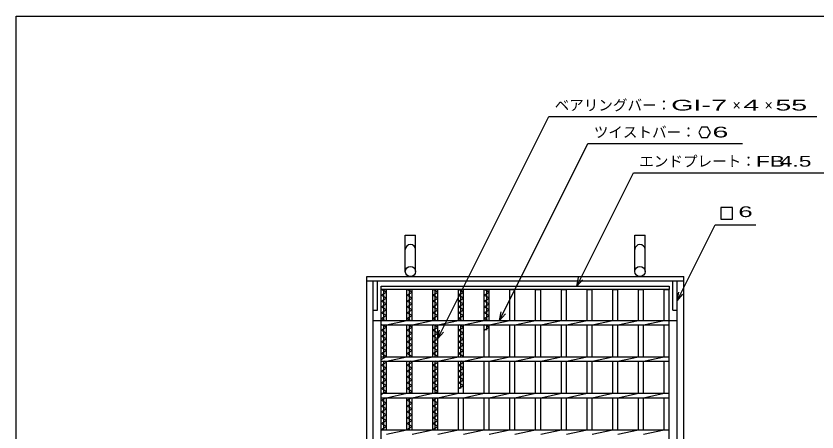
# Model space of a CAD drawing. Units: millimetres, scale not verified. Extents: x -1456 to 1389, y -1026 to 839.
# Drawn here: x -1379 to -280, y 268 to 839 of the extents above; entities that cross this region are included whole.
import ezdxf
from ezdxf.enums import TextEntityAlignment as Align

# ---------------------------------------------------------------- set-up
doc = ezdxf.new("R2010")
doc.units = ezdxf.units.MM
doc.header["$LTSCALE"] = 8
for name, color, linetype, lineweight in [('0_2', 150, 'Continuous', 25), ('16', 3, 'Continuous', 25), ('19', 6, 'Continuous', 25), ('22', 4, 'Continuous', 25)]:
    doc.layers.add(name, color=color, linetype=linetype, lineweight=lineweight)
doc.styles.add('ベクトル', font='')
doc.styles.get('ベクトル').set_extended_font_data('ベクトル')

msp = doc.modelspace()

# ---------------------------------------------------------------- linework, layer by layer
at = {"layer": '0_2'}
for p, q in [((-1379.2, -921.2), (-1379.2, 838.8)), ((-1379.2, 838.8), (1388.8, 838.8))]:
    msp.add_line(p, q, dxfattribs=at)
at = {"layer": '16'}
for p, q in [((-878, 468.5), (-483, 468.5)), ((-878, 464), (-878, 468.5)), ((-483, 464), (-878, 464)), ((-878, -227), (-878, 464)), ((-878, 464), (-871, 464)), ((-871, 460), (-878, 464)), ((-874.5, 421.5), (-874.5, 464)), ((-871, 421.5), (-871, 464)), ((-842.7, 421.5), (-842.7, 464)), ((-842.7, 464), (-835.7, 464)), ((-835.7, 460), (-842.7, 464)), ((-839.2, 421.5), (-839.2, 464)), ((-835.7, 421.5), (-835.7, 464)), ((-807.4, 421.5), (-807.4, 464)), ((-807.4, 464), (-800.4, 464)), ((-800.4, 460), (-807.4, 464)), ((-803.9, 421.5), (-803.9, 464)), ((-800.4, 421.5), (-800.4, 464)), ((-772.1, 421.5), (-772.1, 464)), ((-772.1, 464), (-765.1, 464)), ((-765.1, 460), (-772.1, 464)), ((-768.6, 421.5), (-768.6, 464)), ((-765.1, 421.5), (-765.1, 464)), ((-736.8, 421.5), (-736.8, 464)), ((-736.8, 464), (-729.8, 464)), ((-729.8, 460), (-736.8, 464)), ((-733.3, 421.5), (-733.3, 464)), ((-729.8, 421.5), (-729.8, 464)), ((-701.5, 421.5), (-701.5, 464)), ((-701.5, 464), (-694.5, 464)), ((-694.5, 421.5), (-694.5, 464)), ((-666.2, 421.5), (-666.2, 464)), ((-666.2, 464), (-659.2, 464)), ((-659.2, 421.5), (-659.2, 464)), ((-630.9, 421.5), (-630.9, 464)), ((-630.9, 464), (-623.9, 464)), ((-623.9, 421.5), (-623.9, 464)), ((-595.6, 421.5), (-595.6, 464)), ((-595.6, 464), (-588.6, 464)), ((-588.6, 421.5), (-588.6, 464)), ((-560.3, 421.5), (-560.3, 464)), ((-560.3, 464), (-553.3, 464)), ((-553.3, 421.5), (-553.3, 464)), ((-525, 421.5), (-525, 464)), ((-525, 464), (-518, 464)), ((-518, 421.5), (-518, 464)), ((-490, 421.5), (-490, 464)), ((-490, 464), (-483, 464)), ((-483, 468.5), (-483, 464)), ((-483, -227), (-483, 464)), ((-878, 456), (-871, 460)), ((-871, 452), (-878, 456)), ((-878, 448), (-871, 452)), ((-842.7, 456), (-835.7, 460)), ((-835.7, 452), (-842.7, 456)), ((-842.7, 448), (-835.7, 452)), ((-807.4, 456), (-800.4, 460)), ((-800.4, 452), (-807.4, 456)), ((-807.4, 448), (-800.4, 452)), ((-772.1, 456), (-765.1, 460)), ((-765.1, 452), (-772.1, 456)), ((-772.1, 448), (-765.1, 452)), ((-736.8, 456), (-729.8, 460)), ((-729.8, 452), (-736.8, 456)), ((-736.8, 448), (-729.8, 452)), ((-871, 444), (-878, 448)), ((-878, 440), (-871, 444)), ((-871, 436), (-878, 440)), ((-835.7, 444), (-842.7, 448)), ((-842.7, 440), (-835.7, 444)), ((-835.7, 436), (-842.7, 440)), ((-800.4, 444), (-807.4, 448)), ((-807.4, 440), (-800.4, 444)), ((-800.4, 436), (-807.4, 440)), ((-765.1, 444), (-772.1, 448)), ((-772.1, 440), (-765.1, 444)), ((-765.1, 436), (-772.1, 440)), ((-729.8, 444), (-736.8, 448)), ((-736.8, 440), (-729.8, 444)), ((-729.8, 436), (-736.8, 440)), ((-878, 432), (-871, 436)), ((-871, 428), (-878, 432)), ((-842.7, 432), (-835.7, 436)), ((-835.7, 428), (-842.7, 432)), ((-807.4, 432), (-800.4, 436)), ((-800.4, 428), (-807.4, 432)), ((-772.1, 432), (-765.1, 436)), ((-765.1, 428), (-772.1, 432)), ((-736.8, 432), (-729.8, 436)), ((-729.8, 428), (-736.8, 432)), ((-878, 424), (-871, 428)), ((-873.625, 421.5), (-878, 424)), ((-878, 421.5), (-483, 421.5)), ((-878, 415.5), (-878, 421.5)), ((-871, 415.5), (-842.7, 421.5)), ((-842.7, 424), (-835.7, 428)), ((-838.325, 421.5), (-842.7, 424)), ((-835.7, 415.5), (-807.4, 421.5)), ((-807.4, 424), (-800.4, 428)), ((-803.025, 421.5), (-807.4, 424)), ((-800.4, 415.5), (-772.1, 421.5)), ((-772.1, 424), (-765.1, 428)), ((-767.725, 421.5), (-772.1, 424)), ((-765.1, 415.5), (-736.8, 421.5)), ((-736.8, 424), (-729.8, 428)), ((-732.425, 421.5), (-736.8, 424)), ((-729.8, 415.5), (-701.5, 421.5)), ((-694.5, 415.5), (-666.2, 421.5)), ((-659.2, 415.5), (-630.9, 421.5)), ((-623.9, 415.5), (-595.6, 421.5)), ((-588.6, 415.5), (-560.3, 421.5)), ((-553.3, 415.5), (-525, 421.5)), ((-518, 415.5), (-489.7, 421.5)), ((-483, 415.5), (-483, 421.5)), ((-878, 415.5), (-483, 415.5)), ((-878, 408), (-871, 412)), ((-871, 404), (-878, 408)), ((-871, 412), (-877.125, 415.5)), ((-874.5, 371.5), (-874.5, 415.5)), ((-871, 371.5), (-871, 415.5)), ((-842.7, 371.5), (-842.7, 415.5)), ((-842.7, 408), (-835.7, 412)), ((-835.7, 404), (-842.7, 408)), ((-835.7, 412), (-841.825, 415.5)), ((-839.2, 371.5), (-839.2, 415.5)), ((-835.7, 371.5), (-835.7, 415.5)), ((-807.4, 371.5), (-807.4, 415.5)), ((-807.4, 408), (-800.4, 412)), ((-800.4, 404), (-807.4, 408)), ((-800.4, 412), (-806.525, 415.5)), ((-803.9, 371.5), (-803.9, 415.5)), ((-800.4, 371.5), (-800.4, 415.5)), ((-772.1, 371.5), (-772.1, 415.5)), ((-772.1, 408), (-765.1, 412)), ((-765.1, 404), (-772.1, 408)), ((-765.1, 412), (-771.225, 415.5)), ((-768.6, 371.5), (-768.6, 415.5)), ((-765.1, 371.5), (-765.1, 415.5)), ((-736.8, 371.5), (-736.8, 415.5)), ((-736.8, 408), (-729.8, 412)), ((-729.8, 412), (-735.925, 415.5)), ((-733.3, 408), (-733.3, 415.5)), ((-729.8, 371.5), (-729.8, 415.5)), ((-701.5, 371.5), (-701.5, 415.5)), ((-694.5, 371.5), (-694.5, 415.5)), ((-666.2, 371.5), (-666.2, 415.5)), ((-659.2, 371.5), (-659.2, 415.5)), ((-630.9, 371.5), (-630.9, 415.5)), ((-623.9, 371.5), (-623.9, 415.5)), ((-595.6, 371.5), (-595.6, 415.5)), ((-588.6, 371.5), (-588.6, 415.5)), ((-560.3, 371.5), (-560.3, 415.5)), ((-553.3, 371.5), (-553.3, 415.5)), ((-525, 371.5), (-525, 415.5)), ((-518, 371.5), (-518, 415.5)), ((-490, 371.5), (-490, 415.5)), ((-878, 400), (-871, 404)), ((-871, 396), (-878, 400)), ((-878, 392), (-871, 396)), ((-842.7, 400), (-835.7, 404)), ((-835.7, 396), (-842.7, 400)), ((-842.7, 392), (-835.7, 396)), ((-807.4, 400), (-800.4, 404)), ((-800.4, 396), (-807.4, 400)), ((-807.4, 392), (-800.4, 396)), ((-772.1, 400), (-765.1, 404)), ((-765.1, 396), (-772.1, 400)), ((-772.1, 392), (-765.1, 396)), ((-871, 388), (-878, 392)), ((-878, 384), (-871, 388)), ((-835.7, 388), (-842.7, 392)), ((-842.7, 384), (-835.7, 388)), ((-800.4, 388), (-807.4, 392)), ((-807.4, 384), (-800.4, 388)), ((-765.1, 388), (-772.1, 392)), ((-772.1, 384), (-765.1, 388)), ((-871, 380), (-878, 384)), ((-878, 376), (-871, 380)), ((-871, 372), (-878, 376)), ((-835.7, 380), (-842.7, 384)), ((-842.7, 376), (-835.7, 380)), ((-835.7, 372), (-842.7, 376)), ((-800.4, 380), (-807.4, 384)), ((-807.4, 376), (-800.4, 380)), ((-800.4, 372), (-807.4, 376)), ((-765.1, 380), (-772.1, 384)), ((-772.1, 376), (-765.1, 380)), ((-765.1, 372), (-772.1, 376)), ((-878, 368), (-871, 372)), ((-878, 371.5), (-483, 371.5)), ((-878, 365.5), (-878, 371.5)), ((-878, 365.5), (-483, 365.5)), ((-878, 360), (-871, 364)), ((-874.5, 321.5), (-874.5, 365.5)), ((-871, 364), (-873.625, 365.5)), ((-871, 365.5), (-842.7, 371.5)), ((-871, 321.5), (-871, 365.5)), ((-842.7, 321.5), (-842.7, 365.5)), ((-842.7, 360), (-835.7, 364)), ((-839.2, 321.5), (-839.2, 365.5)), ((-835.7, 364), (-838.325, 365.5)), ((-836.575, 371.5), (-835.7, 372)), ((-835.7, 365.5), (-807.4, 371.5)), ((-835.7, 321.5), (-835.7, 365.5)), ((-807.4, 321.5), (-807.4, 365.5)), ((-807.4, 360), (-800.4, 364)), ((-803.9, 321.5), (-803.9, 365.5)), ((-800.4, 364), (-803.025, 365.5)), ((-801.275, 371.5), (-800.4, 372)), ((-800.4, 365.5), (-772.1, 371.5)), ((-800.4, 321.5), (-800.4, 365.5)), ((-772.1, 321.5), (-772.1, 365.5)), ((-772.1, 360), (-765.1, 364)), ((-768.6, 328), (-768.6, 365.5)), ((-765.1, 364), (-767.725, 365.5)), ((-765.975, 371.5), (-765.1, 372)), ((-765.1, 365.5), (-736.8, 371.5)), ((-765.1, 321.5), (-765.1, 365.5)), ((-736.8, 321.5), (-736.8, 365.5)), ((-729.8, 365.5), (-701.5, 371.5)), ((-729.8, 321.5), (-729.8, 365.5)), ((-701.5, 321.5), (-701.5, 365.5)), ((-694.5, 365.5), (-666.2, 371.5)), ((-694.5, 321.5), (-694.5, 365.5)), ((-666.2, 321.5), (-666.2, 365.5)), ((-659.2, 365.5), (-630.9, 371.5)), ((-659.2, 321.5), (-659.2, 365.5)), ((-630.9, 321.5), (-630.9, 365.5)), ((-623.9, 365.5), (-595.6, 371.5)), ((-623.9, 321.5), (-623.9, 365.5)), ((-595.6, 321.5), (-595.6, 365.5)), ((-588.6, 365.5), (-560.3, 371.5)), ((-588.6, 321.5), (-588.6, 365.5)), ((-560.3, 321.5), (-560.3, 365.5)), ((-553.3, 365.5), (-525, 371.5)), ((-553.3, 321.5), (-553.3, 365.5)), ((-525, 321.5), (-525, 365.5)), ((-518, 365.5), (-489.7, 371.5)), ((-518, 321.5), (-518, 365.5)), ((-490, 321.5), (-490, 365.5)), ((-483, 365.5), (-483, 371.5)), ((-871, 356), (-878, 360)), ((-878, 352), (-871, 356)), ((-871, 348), (-878, 352)), ((-835.7, 356), (-842.7, 360)), ((-842.7, 352), (-835.7, 356)), ((-835.7, 348), (-842.7, 352)), ((-800.4, 356), (-807.4, 360)), ((-807.4, 352), (-800.4, 356)), ((-800.4, 348), (-807.4, 352)), ((-765.1, 356), (-772.1, 360)), ((-772.1, 352), (-765.1, 356)), ((-765.1, 348), (-772.1, 352)), ((-878, 344), (-871, 348)), ((-871, 340), (-878, 344)), ((-842.7, 344), (-835.7, 348)), ((-835.7, 340), (-842.7, 344)), ((-807.4, 344), (-800.4, 348)), ((-800.4, 340), (-807.4, 344)), ((-772.1, 344), (-765.1, 348)), ((-765.1, 340), (-772.1, 344)), ((-878, 336), (-871, 340)), ((-871, 332), (-878, 336)), ((-878, 328), (-871, 332)), ((-842.7, 336), (-835.7, 340)), ((-835.7, 332), (-842.7, 336)), ((-842.7, 328), (-835.7, 332)), ((-807.4, 336), (-800.4, 340)), ((-800.4, 332), (-807.4, 336)), ((-807.4, 328), (-800.4, 332)), ((-772.1, 336), (-765.1, 340)), ((-765.1, 332), (-772.1, 336)), ((-772.1, 328), (-765.1, 332)), ((-871, 324), (-878, 328)), ((-878, 320), (-871, 324)), ((-878, 321.5), (-483, 321.5)), ((-878, 315.5), (-878, 321.5)), ((-871, 315.5), (-842.7, 321.5)), ((-835.7, 324), (-842.7, 328)), ((-840.075, 321.5), (-835.7, 324)), ((-835.7, 315.5), (-807.4, 321.5)), ((-800.4, 324), (-807.4, 328)), ((-804.775, 321.5), (-800.4, 324)), ((-800.4, 315.5), (-772.1, 321.5)), ((-765.1, 315.5), (-736.8, 321.5)), ((-729.8, 315.5), (-701.5, 321.5)), ((-694.5, 315.5), (-666.2, 321.5)), ((-659.2, 315.5), (-630.9, 321.5)), ((-623.9, 315.5), (-595.6, 321.5)), ((-588.6, 315.5), (-560.3, 321.5)), ((-553.3, 315.5), (-525, 321.5)), ((-518, 315.5), (-489.7, 321.5)), ((-483, 315.5), (-483, 321.5)), ((-878, 315.5), (-483, 315.5)), ((-878, 312), (-871.875, 315.5)), ((-871, 308), (-878, 312)), ((-878, 304), (-871, 308)), ((-874.5, 271.5), (-874.5, 315.5)), ((-871, 271.5), (-871, 315.5)), ((-842.7, 271.5), (-842.7, 315.5)), ((-842.7, 312), (-836.575, 315.5)), ((-835.7, 308), (-842.7, 312)), ((-842.7, 304), (-835.7, 308)), ((-839.2, 271.5), (-839.2, 315.5)), ((-835.7, 271.5), (-835.7, 315.5)), ((-807.4, 271.5), (-807.4, 315.5)), ((-807.4, 312), (-801.275, 315.5)), ((-800.4, 308), (-807.4, 312)), ((-807.4, 304), (-800.4, 308)), ((-803.9, 271.5), (-803.9, 315.5)), ((-800.4, 271.5), (-800.4, 315.5)), ((-772.1, 271.5), (-772.1, 315.5)), ((-765.1, 271.5), (-765.1, 315.5)), ((-736.8, 271.5), (-736.8, 315.5)), ((-729.8, 271.5), (-729.8, 315.5)), ((-701.5, 271.5), (-701.5, 315.5)), ((-694.5, 271.5), (-694.5, 315.5)), ((-666.2, 271.5), (-666.2, 315.5)), ((-659.2, 271.5), (-659.2, 315.5)), ((-630.9, 271.5), (-630.9, 315.5)), ((-623.9, 271.5), (-623.9, 315.5)), ((-595.6, 271.5), (-595.6, 315.5)), ((-588.6, 271.5), (-588.6, 315.5)), ((-560.3, 271.5), (-560.3, 315.5)), ((-553.3, 271.5), (-553.3, 315.5)), ((-525, 271.5), (-525, 315.5)), ((-518, 271.5), (-518, 315.5)), ((-490, 271.5), (-490, 315.5)), ((-871, 300), (-878, 304)), ((-878, 296), (-871, 300)), ((-835.7, 300), (-842.7, 304)), ((-842.7, 296), (-835.7, 300)), ((-800.4, 300), (-807.4, 304)), ((-807.4, 296), (-800.4, 300)), ((-871, 292), (-878, 296)), ((-878, 288), (-871, 292)), ((-871, 284), (-878, 288)), ((-835.7, 292), (-842.7, 296)), ((-842.7, 288), (-835.7, 292)), ((-835.7, 284), (-842.7, 288)), ((-800.4, 292), (-807.4, 296)), ((-807.4, 288), (-800.4, 292)), ((-800.4, 284), (-807.4, 288)), ((-878, 280), (-871, 284)), ((-871, 276), (-878, 280)), ((-878, 272), (-871, 276)), ((-842.7, 280), (-835.7, 284)), ((-835.7, 276), (-842.7, 280)), ((-842.7, 272), (-835.7, 276)), ((-807.4, 280), (-800.4, 284)), ((-800.4, 276), (-807.4, 280)), ((-807.4, 272), (-800.4, 276)), ((-877.125, 271.5), (-878, 272)), ((-878, 271.5), (-483, 271.5)), ((-878, 265.5), (-878, 271.5)), ((-871, 265.5), (-842.7, 271.5)), ((-841.825, 271.5), (-842.7, 272)), ((-835.7, 265.5), (-807.4, 271.5)), ((-806.525, 271.5), (-807.4, 272)), ((-800.4, 265.5), (-772.1, 271.5)), ((-765.1, 265.5), (-736.8, 271.5)), ((-729.8, 265.5), (-701.5, 271.5)), ((-694.5, 265.5), (-666.2, 271.5)), ((-659.2, 265.5), (-630.9, 271.5)), ((-623.9, 265.5), (-595.6, 271.5)), ((-588.6, 265.5), (-560.3, 271.5)), ((-553.3, 265.5), (-525, 271.5)), ((-518, 265.5), (-489.7, 271.5)), ((-483, 265.5), (-483, 271.5))]:
    msp.add_line(p, q, dxfattribs=at)
at = {"layer": '19'}
for p, q in [((-845, 488.5), (-845, 538.5)), ((-845, 538.5), (-831, 538.5)), ((-831, 488.5), (-831, 538.5)), ((-530, 488.5), (-530, 538.5)), ((-530, 538.5), (-516, 538.5)), ((-516, 488.5), (-516, 538.5)), ((-898, 481.5), (-463, 481.5)), ((-898, -244.5), (-898, 481.5)), ((-898, 475.5), (-463, 475.5)), ((-889, -238.5), (-889, 475.5)), ((-889, 475.5), (-883, 475.5)), ((-889, 435.5), (-889, 475.5)), ((-883, 435.5), (-883, 475.5)), ((-478, 475.5), (-472, 475.5)), ((-478, 435.5), (-478, 475.5)), ((-472, -238.5), (-472, 475.5)), ((-472, 435.5), (-472, 475.5)), ((-463, -244.5), (-463, 481.5)), ((-889, 435.5), (-883, 435.5)), ((-478, 435.5), (-472, 435.5)), ((-889, 421.5), (-878, 421.5)), ((-483, 421.5), (-472, 421.5))]:
    msp.add_line(p, q, dxfattribs=at)
for centre in [(-838, 488.5), (-523, 488.5)]:
    msp.add_circle(centre, 7, dxfattribs=at)
for centre in [(-838, 518.5), (-523, 518.5)]:
    msp.add_arc(centre, 7, 0, 180, dxfattribs=at)
at = {"layer": '22'}
for p, q in [((-800.4, 396.5), (-648.15, 701)), ((-648.15, 701), (-280.15, 701)), ((-438.4, 686.212), (-442.4, 679.284)), ((-430.4, 686.212), (-438.4, 686.212)), ((-426.4, 679.2), (-430.4, 686.212)), ((-442.4, 679.284), (-438.4, 672.356)), ((-438.4, 672.356), (-430.4, 672.356)), ((-430.4, 672.356), (-426.4, 679.284)), ((-715.65, 421.5), (-594.4, 664)), ((-594.4, 664), (-382.4, 664)), ((-609.75, 468.5), (-532, 624)), ((-532, 624), (-196, 624)), ((-396, 576.5), (-412, 576.5)), ((-412, 576.5), (-412, 560.5)), ((-396, 560.5), (-396, 576.5)), ((-472, 448.5), (-420, 552.5)), ((-420, 552.5), (-364, 552.5)), ((-412, 560.5), (-396, 560.5)), ((-609.75, 468.5), (-607.35, 480.18)), ((-609.75, 468.5), (-601.75, 477.3)), ((-472, 448.5), (-469.6, 460.18)), ((-472, 448.5), (-464, 457.3)), ((-715.65, 421.5), (-713.25, 433.18)), ((-715.65, 421.5), (-707.65, 430.3)), ((-800.4, 396.5), (-798, 408.18)), ((-800.4, 396.5), (-792.4, 405.3))]:
    msp.add_line(p, q, dxfattribs=at)

# ---------------------------------------------------------------- texts
at = {"layer": '22', "color": 2, "style": 'ベクトル'}
for s, p in [('ベアリングバー：', (-640.15, 716.6)), ('×', (-396.15, 716.6)), ('×', (-352.15, 716.6)), ('ツイストバー：', (-586.4, 679.6)), ('エンドプレート：', (-524, 639.6))]:
    msp.add_text(s, height=14.66, dxfattribs=at).set_placement(p, align=Align.MIDDLE_LEFT)
for s, width, p in [('GI-', 2, (-480.15, 716.6)), (' 7 ', 2, (-436.15, 716.6)), (' 4 ', 2, (-392.15, 716.6)), (' 55 ', 2, (-348.15, 716.6)), (' 6 ', 2, (-434.4, 679.684)), ('FB', 1.6, (-364, 639.6)), (' 4.5 ', 1.6, (-340, 639.6)), ('6', 1.8, (-388, 570.5))]:
    msp.add_text(s, height=14.66, dxfattribs=dict(at, width=width)).set_placement(p, align=Align.MIDDLE_LEFT)

doc.saveas('drawing.dxf')
